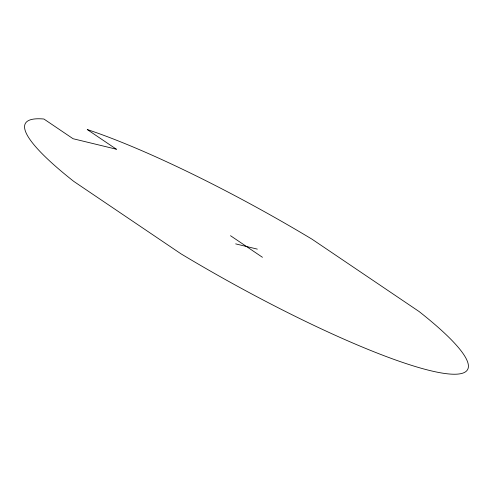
<?xml version="1.0" encoding="UTF-8"?>
<svg xmlns="http://www.w3.org/2000/svg" width="493" height="493" viewBox="0 0 493 493"><rect width="100%" height="100%" fill="white"/><g stroke="black" fill="none" stroke-linecap="round" stroke-linejoin="round"><path stroke-width="0.74" d="M235.66 243.875L257.315 249.125M230.514 235.709L262.461 257.297M116.373 149.219L73.069 138.724L43.92 119.029A253.045 39.15 29.1 0 0 73.827 181.436L180.993 253.833A253.045 39.15 29.1 0 0 430.21 370.619A253.045 39.15 29.1 0 0 419.149 311.57L311.983 239.167A253.045 39.15 29.1 0 0 87.218 129.523L116.373 149.219"/></g></svg>
